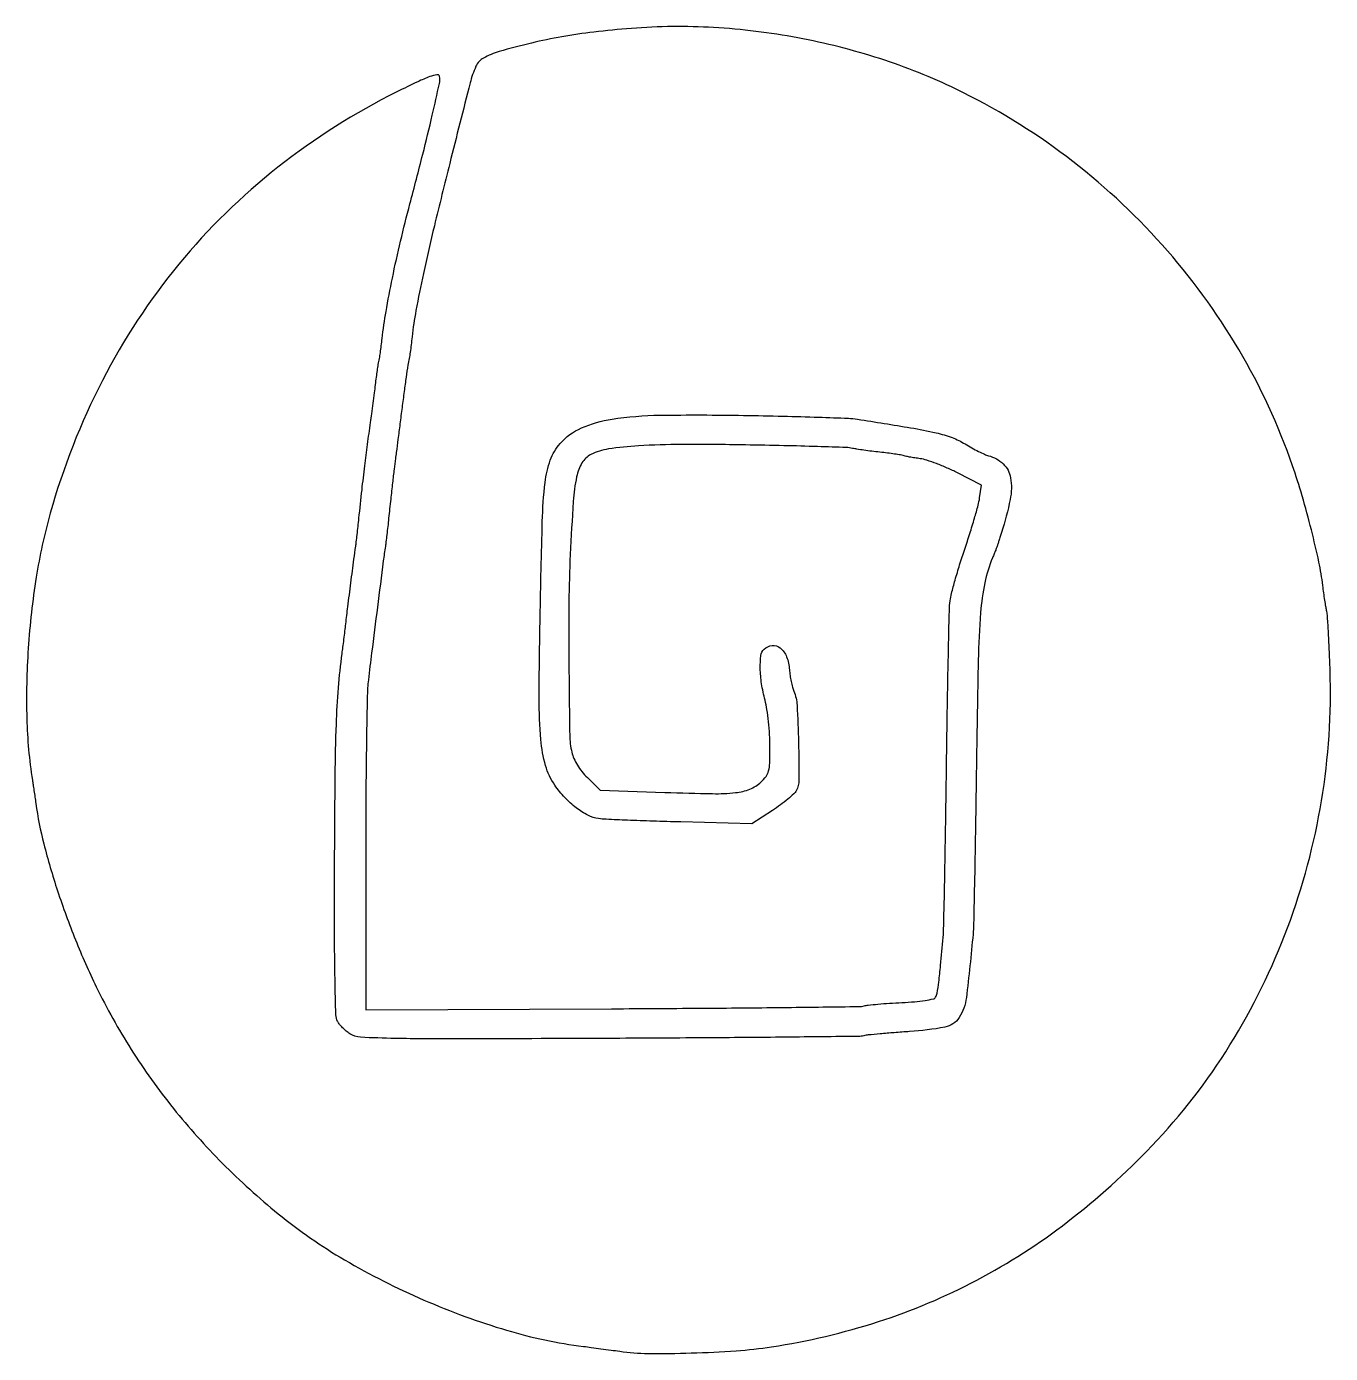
# Model space of a CAD drawing. Extents: x 1 to 396, y 0 to 403.
import ezdxf

# ---------------------------------------------------------------- set-up
doc = ezdxf.new("R2010")
doc.units = 0

msp = doc.modelspace()

# ---------------------------------------------------------------- linework, layer by layer
msp.add_lwpolyline([(184, 401.945596, 0.009115), (172.6421, 400.829935, 0.014335), (162.942604, 399.41542, 0.015141), (153.737647, 397.513412, 0.011989), (143.912008, 394.920435, 0.054375), (139.202157, 392.980927, 0.165531), (136.891749, 390.467981, 0.041282), (135.146064, 385.418089, 0.000962), (128.953065, 361, 0.00258), (124.319803, 342.172906, 0.005592), (120.995731, 327.646493, 0.007045), (118.730143, 316.451812, 0.019489), (117.555812, 308.5, -0.003646), (117.277904, 306.092812, -0.004316), (116.979009, 303.821875, -0.003776), (116.695882, 301.910382, -0.027234), (116.502741, 301, 0.029141), (116.283906, 299.948799, 0.001312), (115.752286, 296.291689, 0.002198), (115.15168, 291.945921, 0.001571), (114.516269, 287.078089, -0.000202), (113.879856, 282.096407, -0.000241), (113.275769, 277.400925, -0.000208), (112.76284, 273.442116, -0.001581), (112.51454, 271.578089, 0.003885), (112.105889, 268.398398, 0.001792), (111.621151, 264.25508, 0.001544), (111.073007, 259.282488, 0.000987), (110.465201, 253.5, -0.001802), (110.200388, 251.019531, -0.001774), (109.916373, 248.528125, -0.001742), (109.652135, 246.346626, -0.006788), (109.465661, 245, 0.005855), (108.845274, 240.580553, 0.000313), (107.049605, 226.53201, 0.000508), (105.311871, 212.756901, 0.002149), (104.314794, 204.5, 0.023684), (103.992352, 199.801512, 0.001483), (103.739346, 185.898007, 0.002186), (103.559393, 169.323641, 0.001621), (103.5, 151.003854), (103.5, 104.507708), (178, 104.860632, 0.000656), (206.70416, 105.034267, 0.001051), (231.203125, 105.2661, 0.000176), (252.887116, 105.524513, 0.061983), (254.5, 105.745355, -0.039117), (255.762351, 105.977272, -0.004272), (258.703125, 106.257355, -0.005208), (262.215879, 106.524821, -0.004183), (266, 106.741554, 0.010033), (269.776767, 107.002229, 0.016187), (272.97635, 107.392409, 0.012018), (275.514762, 107.848436, 0.205949), (276.193753, 108.320985, 0.099006), (276.673633, 109.59899, 0.009424), (277.151298, 112.916882, 0.007877), (277.703676, 117.993504, 0.001853), (278.462087, 126.5, 0.015785), (278.652311, 130.042334, 0.000561), (278.938413, 143.690625, 0.001037), (279.224986, 159.821365, 0.000726), (279.483846, 178, -0.000909), (279.748355, 196.107929, -0.001338), (280.052262, 212.015625, -0.000614), (280.364312, 225.576567, -0.025365), (280.583847, 228.5, -0.031564), (281.012309, 230.742611, -0.006046), (282.094178, 234.745268, -0.006422), (283.475465, 239.392424, -0.005874), (285.015748, 244.143465, 0.004957), (286.562231, 248.883988, 0.005478), (287.962068, 253.499519, 0.00511), (289.073167, 257.463355, 0.027848), (289.531901, 259.643465), (290.121509, 263.5), (282.810754, 267.253202, 0.014386), (279.718329, 268.729983, 0.013398), (276.472534, 270.064034, 0.013514), (273.525341, 271.093781, 0.043443), (271.5, 271.551539, -0.005197), (269.881691, 271.789248, -0.005799), (268.326876, 272.052682, -0.005377), (267.00779, 272.306629, -0.030275), (266.314897, 272.492049, 0.039884), (265.559845, 272.678652, 0.00424), (263.769792, 272.956666, 0.00521), (261.628293, 273.247934, 0.004164), (259.314897, 273.518518, -0.004073), (256.905288, 273.799915, -0.003941), (254.473751, 274.123454, -0.003895), (252.338193, 274.441742, -0.014443), (251, 274.691655, 0.044375), (249.156385, 274.922977, 0.001045), (240.443214, 275.219665, 0.0023), (230.221628, 275.499264, 0.001558), (218.572644, 275.727969, 0.004867), (199.279868, 275.85877, 0.014776), (186.166393, 275.432365, 0.020183), (177.050146, 274.495441, 0.081997), (171.75, 272.818645, 0.142493), (169.041582, 270.279695, 0.082911), (167.42158, 266.09251, 0.034454), (166.404714, 258.596679, 0.004494), (165.486759, 242.5, 0.010079), (165.084961, 228.061491, 0.003899), (165.087649, 208.042105, 0.001899), (165.324866, 187.8215, 0.052799), (165.962088, 182.582164, 0.048552), (166.591029, 180.706638, 0.032471), (167.648232, 178.702939, 0.030631), (169.041466, 176.716574, 0.029558), (170.682542, 174.890183), (174.5, 171.11604), (194.138422, 170.425797, 0.004328), (208.611298, 170.042505, 0.031106), (215.587079, 170.352222, 0.067902), (219.890405, 171.415155, 0.092744), (223.260664, 173.540882, 0.047767), (224.809887, 175.280174, 0.096187), (225.590007, 176.935452, 0.05467), (225.924384, 179.318505, 0.007543), (226, 184.33037, 0.015283), (225.890557, 187.910122, 0.011387), (225.559375, 191.848205, 0.011535), (225.076415, 195.549745, 0.025504), (224.5, 198.338691, -0.025582), (223.461034, 203.369633, -0.033287), (223.057286, 208.055531, -0.035527), (223.253934, 211.861445, -0.167221), (224.2, 213.8, -0.174624), (226.631745, 214.943736, -0.195784), (229.096489, 214.200691, -0.132536), (231.034779, 211.529836, -0.07366), (231.907799, 207.573609, 0.018888), (232.091056, 205.881912, 0.014346), (232.414714, 204.044597, 0.014564), (232.818572, 202.336589, 0.032566), (233.246129, 201.073609, -0.084798), (234.209695, 196.811477, -0.007289), (234.642078, 185.606638, -0.005797), (234.783573, 174.195545, -0.123675), (233.969204, 170.942458, -0.083448), (233.208745, 169.958371, -0.014122), (231.414049, 168.390207, -0.01509), (229.175535, 166.653902, -0.012915), (226.718968, 164.959863), (220.5, 160.904211), (199, 161.456021, -0.001649), (190.514539, 161.701812, -0.002196), (182.806144, 161.98444, -0.001544), (176.34577, 162.269719, -0.022336), (174.063469, 162.480014, -0.084223), (170.839069, 163.493695, -0.044979), (167.294604, 165.728461, -0.041198), (163.828128, 168.860681, -0.038123), (160.822574, 172.596823, -0.081656), (158.023114, 178.56972, -0.046939), (156.584348, 186.408214, -0.023041), (156.064115, 198.892223, -0.003644), (156.351612, 223.433784, -0.002049), (157.023977, 252.535371, -0.021779), (157.861614, 264.355246, -0.057251), (159.437613, 271.126493, -0.095103), (162.404495, 276.159069, -0.110333), (168.879603, 280.867226, -0.064304), (178.148817, 283.537491, -0.034874), (192.650618, 284.734179, -0.00741), (218, 284.678274, -0.001704), (229.974856, 284.43355, -0.002357), (240.715625, 284.126741, -0.001472), (249.74559, 283.79956, -0.029211), (252.5, 283.529965, -0.002133), (268.626853, 280.923497, -0.015432), (276.337022, 279.39775, -0.032513), (281.16768, 277.94976, -0.048881), (285.117845, 276.022507, 0.010922), (287.133405, 274.842218, 0.010953), (289.196685, 273.752246, 0.010831), (291.036188, 272.880749, 0.04227), (292.223078, 272.465846, -0.129823), (296.684062, 269.970513, -0.159927), (298.897157, 265.775203, -0.09327), (298.780552, 259.207735, -0.026119), (296.169538, 249.231502, 0.000328), (295.754999, 247.926404, 0.000404), (295.370038, 246.708246, 0.000333), (295.048025, 245.684024, 0.002955), (294.909017, 245.231502, -0.01868), (294.757767, 244.789179, -0.002276), (294.385617, 243.833629, -0.002697), (293.931985, 242.702267, -0.002221), (293.436142, 241.5, 0.047867), (291.093706, 233.926239, 0.031596), (289.811028, 224.89735, 0.014287), (289.097186, 210.451872, 0.001776), (288.55449, 179, -0.000608), (288.278609, 160.508705, -0.000897), (287.987574, 144.278125, -0.000403), (287.703155, 130.426903, -0.017419), (287.538573, 127.5, -0.006972), (285.508201, 108.224965, -0.114852), (283.31805, 102.179961, -0.204821), (278.98835, 99.278205, -0.030382), (268.321839, 97.930913, 0.002734), (263.644655, 97.601238, 0.003571), (259.370829, 97.245779, 0.002653), (255.795628, 96.903565, 0.032955), (254.451196, 96.67746, -0.055425), (252.804922, 96.475998, -0.000159), (230.816507, 96.240367, -0.000945), (205.973219, 96.028993, -0.00059), (176.869724, 95.87073, -0.000458), (130.783131, 95.716733, -0.005096), (112.392242, 95.859565, -0.00796), (101.96231, 96.213045, -0.133342), (98.703712, 97.274566, -0.029672), (97.616213, 98.083187, -0.022733), (96.526207, 99.086791, -0.023206), (95.58968, 100.123271, -0.049285), (94.988817, 101.020895, -0.116438), (94.464823, 102.994092, -0.0022), (94.214648, 113.71384, -0.004241), (94.064839, 128.046976, -0.001462), (94.084621, 148.770896, -0.001384), (94.263394, 175.671233, -0.006572), (94.61061, 191.061787, -0.011097), (95.250744, 202.10667, -0.013155), (96.360724, 212.5, 0.001659), (96.606408, 214.388244, 0.000814), (96.907302, 216.79375, 0.000808), (97.211798, 219.293875, 0.001175), (97.471614, 221.5, -0.002275), (98.090555, 226.657839, -0.000829), (99.012718, 233.959173, -0.000738), (99.936609, 241.094275, -0.003903), (100.479252, 245, 0.006045), (100.66046, 246.346555, 0.00155), (100.920366, 248.528125, 0.001578), (101.201386, 251.019531, 0.001603), (101.465201, 253.5, -0.001686), (102.386563, 262.149157, -0.00289), (103.22109, 269.356316, -0.003254), (104.060654, 275.902047, -0.003161), (104.993104, 282.5, 0.002559), (105.377533, 285.196766, 0.001607), (105.800673, 288.353125, 0.001613), (106.197101, 291.462176, 0.002953), (106.497167, 294, -0.003544), (106.761804, 296.215711, -0.004083), (107.046425, 298.325, -0.003671), (107.315232, 300.107984, -0.023639), (107.5, 301, 0.023761), (107.684544, 301.892028, 0.00369), (107.952392, 303.675, 0.004105), (108.23571, 305.784289, 0.003562), (108.498804, 308, -0.015304), (109.65927, 316.136588, -0.007735), (111.592512, 326.312618, -0.007264), (114.067414, 337.49877, -0.006882), (116.908454, 348.812372, 0.002742), (120.802693, 363.793834, 0.005472), (123.688466, 375.695342, 0.002949), (125.829111, 385.221602, 0.107892), (125.829529, 387.446266, 0.405222), (125.105477, 387.926907, 0.042091), (122.93782, 387.331412, 0.022868), (119.307851, 385.805379, 0.004488), (112.941375, 382.709017, 0.05145), (76.907556, 359.89331, 0.053863), (46.900783, 330.510818, 0.053572), (23.731562, 295.243033, 0.0499), (7.922772, 255.020766, 0.029471), (3.67336, 235.64018, 0.022627), (1.257612, 214.097947, 0.022868), (0.816212, 192.776792, 0.033471), (2.53901, 174.092301, -0.002588), (2.730069, 172.858921, -0.000852), (2.998606, 171.042875, -0.000848), (3.289684, 169.027054, -0.000961), (3.561913, 167.092301, 0.02818), (5.974172, 154.827992, 0.016975), (10.135943, 140.596521, 0.016226), (15.576462, 125.733568, 0.017042), (21.8889, 111.5, 0.028548), (32.458991, 92.540373, 0.027465), (45.246047, 74.651154, 0.027016), (60.138152, 57.994299, 0.025588), (77, 42.718295, 0.039213), (97.123909, 28.756629, 0.029588), (121.13793, 16.588585, 0.029763), (146.208389, 7.427759, 0.041859), (169.5, 2.532618, -0.001701), (171.843682, 2.233633, -0.000861), (174.79375, 1.841921, -0.000855), (177.838427, 1.427009, -0.001275), (180.5, 1.052751, 0.033233), (189.014349, 0.406073, 0.00974), (202.139023, 0.53884, 0.010183), (215.760452, 1.219927, 0.020229), (226.5, 2.414506, 0.040216), (258.865114, 10.047788, 0.043523), (288.704806, 22.62849, 0.042993), (316.22666, 40.343715, 0.037516), (341.691857, 63.263858, 0.052246), (365.379125, 93.875703, 0.04897), (382.809611, 129.386774, 0.048551), (393.117749, 167.917063, 0.049464), (395.713585, 207.46828, 0.002502), (395.472324, 213.762292, 0.003458), (395.188535, 219.407022, 0.002183), (394.896618, 224.146546, 0.042382), (394.676344, 225.598178, -0.01658), (394.440765, 226.74764, -0.003994), (394.129077, 228.666802, -0.004096), (393.806849, 230.876209, -0.004054), (393.519693, 233.098178, 0.022886), (392.322057, 240.238648, 0.008946), (390.044029, 249.97512, 0.008932), (387.242535, 260.274173, 0.01227), (384.333237, 269.419646, 0.050549), (368.022973, 304.65353, 0.048648), (344.796069, 336.391499, 0.048504), (315.800513, 363.127221, 0.049612), (282.406267, 383.546173, 0.034569), (259.276003, 392.799276, 0.031659), (234.405279, 399.100463, 0.031651), (208.931232, 402.212421, 0.034504)], format="xyb", close=True)

doc.saveas('drawing.dxf')
